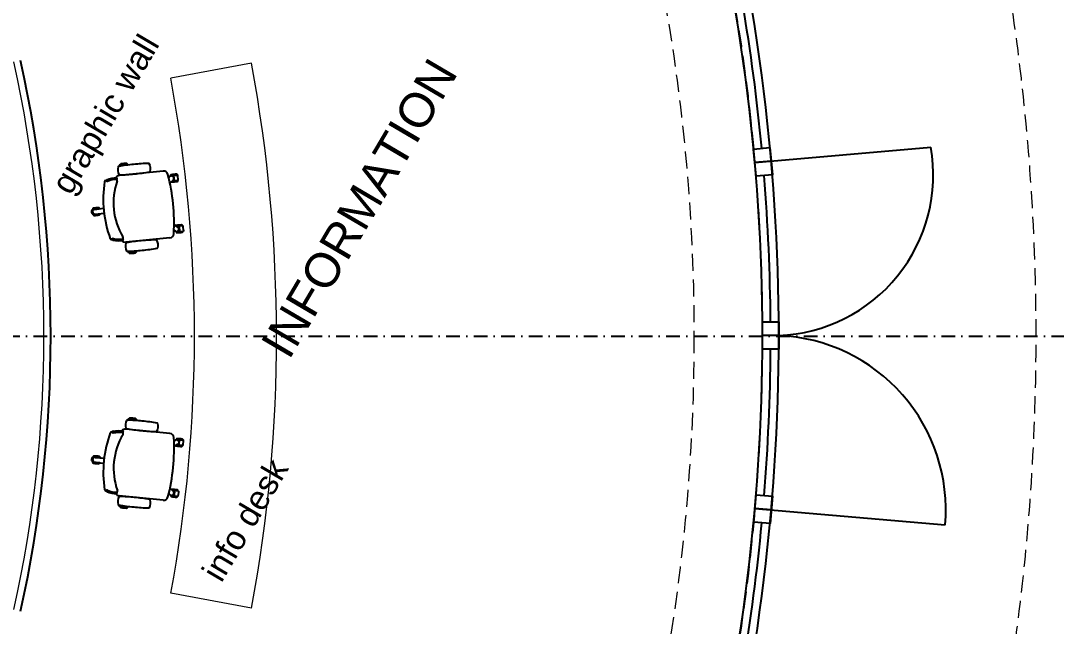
# Model space of a CAD drawing. Header units: millimetres. Extents: x 132785 to 150483, y 90225 to 103753.
# Drawn here: x 145768 to 146525, y 102031 to 102473 of the extents above; entities that cross this region are included whole.
import ezdxf

# ---------------------------------------------------------------- set-up
doc = ezdxf.new("R2010")
doc.units = ezdxf.units.MM
doc.linetypes.add('061-GZM-AP-100$0$HIDDEN', pattern=[0.375, 0.25, -0.125])
doc.linetypes.add('DASHDOT', pattern=[1, 0.5, -0.25, 0, -0.25])
for name, color, linetype in [('061-GZM-AP-100$0$A-cam', 20, 'Continuous'), ('061-GZM-AP-100$0$A-cephe', 181, 'Continuous'), ('061-GZM-AP-100$0$A-HATCH', 8, 'Continuous')]:
    doc.layers.add(name, color=color, linetype=linetype)
doc.layers.add('061-GZM-AP-100$0$A-kiris', color=252, linetype='Continuous', lineweight=0)
doc.styles.get("Standard").update_dxf_attribs({"font": 'arial.ttf'})

# ---------------------------------------------------------------- blocks, each defined once
blk = doc.blocks.new('061-GZM-AP-100$0$a')
at = {"layer": '061-GZM-AP-100$0$A-cephe'}
blk.add_line((0, 18), (0, 30), dxfattribs=at)
blk.add_lwpolyline([(-10, 30), (-10, 18), (10, 18), (10, 30)], close=True, dxfattribs=at)

msp = doc.modelspace()

# ---------------------------------------------------------------- hatches: boundary and pattern name
at = {"layer": '061-GZM-AP-100$0$A-HATCH'}
h = msp.add_hatch(dxfattribs=at)
h.set_pattern_fill('ANSI35', color=253, angle=22.51534, style=0)
h.set_pattern_definition([(67.51534, (144860.2734, 102242.716), (-5.867285, 2.428469), []), (67.51534, (144864.421, 102244.4354), (-5.867285, 2.428469), [7.9375, -1.5875, 0, -1.5875])])
h.paths.add_polyline_path([(146250.624, 101829.164), (146443.823, 101777.451), (146454.165, 101816.091), (146260.966, 101867.803)])
h.paths.add_polyline_path([(146250.402, 102657.013), (146501.525, 102724.373), (146511.888, 102685.739), (146260.765, 102618.379)])
h.paths.add_polyline_path([(145399.585, 103513.031), (145376.485, 103522.592), (145244.517, 103203.749), (145267.616, 103194.188)])
edge = h.paths.add_edge_path()
edge.add_line((145446.984, 103568.714), (145437.42, 103545.608))
edge.add_arc((144860.273, 102242.716), 1425, 412.017941, 426.107935, ccw=False)
edge.add_line((145737.239, 103365.906), (145494.528, 103060.608))
edge.add_line((145494.528, 103060.608), (145514.097, 103045.05))
edge.add_line((145514.097, 103045.05), (145772.367, 103369.918))
edge.add_arc((144860.273, 102242.716), 1450, 411.021405, 426.132205)

# ---------------------------------------------------------------- linework, layer by layer
at = {"color": 253, "lineweight": 0}
for p, q in [((145936.955, 102442.168), (145877.959, 102431.24)), ((145937.062, 102043.84), (145878.06, 102054.737))]:
    msp.add_line(p, q, dxfattribs=at)
at = {"color": 253}
for p, q in [((145872.419, 102363.281), (145840.203, 102360.055)), ((145841.152, 102368.002), (145841.163, 102367.89)), ((145845.58, 102368.948), (145841.6, 102368.55)), ((145843.66, 102368.05), (145841.944, 102367.878)), ((145842.957, 102367.259), (145842.97, 102367.232)), ((145846.409, 102368.325), (145843.66, 102368.05)), ((145843.66, 102368.05), (145843.731, 102367.342)), ((145846.127, 102368.5), (145846.148, 102368.299)), ((145830.496, 102356.399), (145830.967, 102356.446)), ((145831.302, 102355.899), (145830.7, 102356.061)), ((145831.303, 102355.899), (145830.7, 102356.061)), ((145831.284, 102356.99), (145832.979, 102357.678)), ((145831.747, 102355.927), (145833.35, 102356.576)), ((145832.979, 102357.678), (145834.935, 102358.207)), ((145833.35, 102356.576), (145835.154, 102357.064)), ((145834.935, 102358.207), (145838.313, 102358.595)), ((145835.154, 102357.064), (145838.353, 102357.432)), ((145838.342, 102357.437), (145838.333, 102357.44)), ((145842.105, 102360.558), (145842.232, 102360.258)), ((145845.985, 102360.774), (145846.047, 102360.64)), ((145877.411, 102359.315), (145876.445, 102358.477)), ((145879.73, 102356.715), (145877.34, 102354.526)), ((145877.832, 102359.584), (145877.785, 102360.058)), ((145877.805, 102359.856), (145880.293, 102360.105)), ((145882.213, 102361.004), (145878.233, 102360.605)), ((145882.736, 102355.774), (145878.756, 102355.376)), ((145880.676, 102356.274), (145879.074, 102356.114)), ((145880.293, 102360.105), (145883.042, 102360.38)), ((145880.676, 102356.274), (145880.293, 102360.105)), ((145883.425, 102356.549), (145880.676, 102356.274)), ((145882.78, 102360.354), (145882.76, 102360.556)), ((145883.184, 102356.321), (145883.164, 102356.523)), ((145883.442, 102357.254), (145883.198, 102359.692)), ((145820.906, 102335.604), (145820.943, 102335.241)), ((145825.334, 102336.55), (145821.354, 102336.152)), ((145823.414, 102335.652), (145821.698, 102335.48)), ((145822.374, 102335.347), (145828.884, 102336.102)), ((145822.635, 102331.907), (145829.256, 102332.465)), ((145826.163, 102335.927), (145823.414, 102335.652)), ((145823.414, 102335.652), (145823.432, 102335.47)), ((145823.779, 102332.004), (145823.798, 102331.821)), ((145823.798, 102331.821), (145826.546, 102332.096)), ((145825.881, 102336.103), (145825.902, 102335.901)), ((145826.285, 102332.07), (145826.305, 102331.868)), ((145821.294, 102331.734), (145821.33, 102331.37)), ((145825.858, 102331.321), (145821.878, 102330.922)), ((145822.081, 102331.649), (145823.798, 102331.821)), ((145881.398, 102319.4), (145880.294, 102320.025)), ((145883.155, 102322.41), (145880.389, 102324.075)), ((145881.874, 102319.215), (145881.921, 102318.741)), ((145881.901, 102318.943), (145884.389, 102319.192)), ((145885.925, 102323.922), (145881.945, 102323.523)), ((145884.005, 102323.023), (145882.403, 102322.863)), ((145886.449, 102318.692), (145882.469, 102318.294)), ((145886.754, 102323.298), (145884.005, 102323.023)), ((145884.005, 102323.023), (145884.389, 102319.192)), ((145884.389, 102319.192), (145887.138, 102319.468)), ((145886.473, 102323.474), (145886.493, 102323.272)), ((145886.876, 102319.441), (145886.897, 102319.239)), ((145886.911, 102322.611), (145887.155, 102320.173)), ((145834.816, 102313.249), (145835.287, 102313.296)), ((145835.507, 102313.899), (145834.949, 102313.621)), ((145835.705, 102312.825), (145837.503, 102312.488)), ((145835.949, 102313.96), (145837.717, 102313.628)), ((145837.503, 102312.488), (145839.526, 102312.357)), ((145837.578, 102313.645), (145839.514, 102313.52)), ((145839.514, 102313.52), (145842.722, 102313.794)), ((145839.526, 102312.357), (145842.913, 102312.646)), ((145842.712, 102313.787), (145842.704, 102313.782)), ((145877.301, 102314.519), (145845.091, 102311.294)), ((145847.069, 102311.181), (145847.12, 102311.433)), ((145850.917, 102311.738), (145850.936, 102311.815)), ((145847.597, 102303.629), (145847.586, 102303.741)), ((145852.125, 102303.58), (145848.144, 102303.181)), ((145850.064, 102304.08), (145848.348, 102303.908)), ((145849.219, 102304.715), (145849.241, 102304.809)), ((145850.064, 102304.08), (145849.987, 102304.85)), ((145852.813, 102304.355), (145850.064, 102304.08)), ((145852.572, 102304.127), (145852.552, 102304.329)), ((145847.63, 102182.332), (145847.618, 102182.22)), ((145852.157, 102182.383), (145848.177, 102182.78)), ((145850.097, 102181.882), (145848.381, 102182.053)), ((145849.252, 102181.246), (145849.274, 102181.153)), ((145850.097, 102181.882), (145850.02, 102181.112)), ((145852.846, 102181.608), (145850.097, 102181.882)), ((145852.605, 102181.836), (145852.585, 102181.634)), ((145835.743, 102173.129), (145837.54, 102173.468)), ((145837.54, 102173.468), (145839.563, 102173.599)), ((145839.563, 102173.599), (145842.95, 102173.312)), ((145877.339, 102171.458), (145845.128, 102174.665)), ((145847.105, 102174.779), (145847.157, 102174.527)), ((145850.954, 102174.224), (145850.972, 102174.147)), ((145834.853, 102172.705), (145835.325, 102172.658)), ((145835.545, 102172.055), (145834.987, 102172.333)), ((145835.987, 102171.994), (145837.755, 102172.328)), ((145837.616, 102172.31), (145839.552, 102172.436)), ((145839.552, 102172.436), (145842.76, 102172.164)), ((145842.75, 102172.171), (145842.741, 102172.176)), ((145881.439, 102166.578), (145880.335, 102165.953)), ((145881.915, 102166.764), (145881.962, 102167.238)), ((145881.942, 102167.036), (145884.43, 102166.788)), ((145886.489, 102167.289), (145882.509, 102167.686)), ((145884.048, 102162.957), (145884.43, 102166.788)), ((145884.43, 102166.788), (145887.179, 102166.514)), ((145886.917, 102166.54), (145886.937, 102166.742)), ((145886.953, 102163.371), (145887.196, 102165.809)), ((145883.197, 102163.57), (145880.432, 102161.903)), ((145885.969, 102162.059), (145881.988, 102162.456)), ((145884.048, 102162.957), (145882.446, 102163.117)), ((145886.797, 102162.683), (145884.048, 102162.957)), ((145886.516, 102162.507), (145886.536, 102162.709)), ((145820.956, 102150.342), (145820.992, 102150.706)), ((145821.341, 102154.213), (145821.378, 102154.577)), ((145823.464, 102150.296), (145821.747, 102150.467)), ((145825.905, 102154.628), (145821.925, 102155.025)), ((145822.129, 102154.298), (145823.845, 102154.127)), ((145822.423, 102150.6), (145828.934, 102149.849)), ((145822.682, 102154.04), (145829.304, 102153.486)), ((145823.464, 102150.296), (145823.482, 102150.478)), ((145826.213, 102150.022), (145823.464, 102150.296)), ((145823.827, 102153.944), (145823.845, 102154.127)), ((145823.845, 102154.127), (145826.594, 102153.853)), ((145826.333, 102153.879), (145826.353, 102154.081)), ((145825.384, 102149.398), (145821.404, 102149.795)), ((145825.931, 102149.846), (145825.951, 102150.048)), ((145830.556, 102129.553), (145831.028, 102129.506)), ((145831.363, 102130.053), (145830.761, 102129.891)), ((145831.363, 102130.053), (145830.761, 102129.891)), ((145831.345, 102128.961), (145833.04, 102128.275)), ((145831.808, 102130.026), (145833.41, 102129.377)), ((145833.04, 102128.275), (145834.997, 102127.747)), ((145833.41, 102129.377), (145835.215, 102128.89)), ((145834.997, 102127.747), (145838.375, 102127.36)), ((145835.215, 102128.89), (145838.415, 102128.523)), ((145838.403, 102128.519), (145838.394, 102128.515)), ((145879.791, 102129.263), (145877.4, 102131.451)), ((145882.797, 102130.205), (145878.816, 102130.602)), ((145880.737, 102129.704), (145879.134, 102129.864)), ((145880.737, 102129.704), (145880.355, 102125.873)), ((145883.486, 102129.431), (145880.737, 102129.704)), ((145883.245, 102129.658), (145883.225, 102129.457)), ((145883.504, 102128.725), (145883.261, 102126.287)), ((145872.484, 102122.693), (145840.265, 102125.901)), ((145842.168, 102125.4), (145842.295, 102125.699)), ((145846.048, 102125.186), (145846.11, 102125.319)), ((145877.473, 102126.661), (145876.506, 102127.499)), ((145877.895, 102126.393), (145877.848, 102125.919)), ((145877.868, 102126.121), (145880.355, 102125.873)), ((145882.276, 102124.976), (145878.296, 102125.372)), ((145880.355, 102125.873), (145883.105, 102125.599)), ((145882.843, 102125.626), (145882.823, 102125.424)), ((145841.219, 102117.955), (145841.23, 102118.067)), ((145845.648, 102117.011), (145841.667, 102117.408)), ((145843.727, 102117.909), (145842.01, 102118.08)), ((145843.024, 102118.699), (145843.036, 102118.726)), ((145843.727, 102117.909), (145843.797, 102118.616)), ((145846.476, 102117.635), (145843.727, 102117.909)), ((145846.195, 102117.459), (145846.215, 102117.661))]:
    msp.add_line(p, q, dxfattribs=at)
at = {"color": 6, "linetype": 'DASHDOT', "ltscale": 20}
msp.add_line((141576.816, 102242.716), (147851.025, 102242.716), dxfattribs=at)
at = {"color": 253, "lineweight": 0}
for radius, start, end in [(925, 347.51534, 12.51534), (1095, 349.535756, 10.494924), (1035, 349.535756, 10.494924)]:
    msp.add_arc((144860.273, 102242.716), radius, start, end, dxfattribs=at)
msp.add_arc((144860.273, 102242.716), 930, 347.51534, 12.51534)
at = {"color": 253}
for centre, radius, start, end in [((145847.091, 102364.311), 7.921, 164.384305, 207.050103), ((145839.848, 102366.336), 0.4, 99.481287, 170.010849), ((145867.665, 102199.772), 169.27, 95.717204, 99.481287), ((145841.582, 102366.217), 1.725, 37.166185, 161.730069), ((145841.65, 102368.052), 0.5, 95.717204, 185.717204), ((145845.574, 102348.932), 20.016, 89.982689, 101.451719), ((145845.63, 102368.451), 0.5, 5.717204, 95.717204), ((145867.665, 102199.772), 169.27, 91.953121, 95.717204), ((145834.637, 102529.663), 169.27, 275.717204, 279.481287), ((145861.91, 102368.545), 0.4, 21.423559, 91.953121), ((145855.211, 102365.124), 7.921, 344.384305, 27.050103), ((145862.455, 102363.1), 0.4, 279.481287, 350.010849), ((145872.738, 102360.096), 3.2, 14.609169, 95.717204), ((145911.906, 102342.758), 83.289, 171.160361, 200.274047), ((145830.595, 102355.403), 1, 95.717204, 171.160361), ((145830.733, 102356.258), 0.2, 260.627056, 350.55742), ((145830.733, 102356.258), 0.2, 260.627056, 350.55742), ((145831.056, 102354.871), 1.242, 99.577883, 106.641411), ((145911.906, 102342.758), 82.088, 170.191096, 170.55742), ((145831.314, 102356.692), 0.3, 350.191096, 170.191096), ((145831.484, 102356.575), 0.7, 254.957318, 292.075709), ((145911.906, 102342.758), 81.488, 170.191096, 170.736924), ((145884.447, 102340.009), 48.298, 160.455789, 210.978618), ((145840.522, 102356.871), 3.2, 95.717204, 148.344169), ((145838.343, 102358.297), 0.3, 338.363421, 97.405981), ((145884.447, 102340.009), 49.299, 158.363421, 159.29335), ((145837.989, 102356.501), 1, 340.455789, 69.29335), ((145840.393, 102360.891), 0.4, 201.423559, 271.953121), ((145834.637, 102529.663), 169.27, 271.953121, 275.717204), ((145739.377, 102325.336), 141.017, 5.717204, 14.609169), ((145878.549, 102357.996), 1.743, 312.285794, 131.133411), ((145878.283, 102360.108), 0.5, 95.717204, 185.717204), ((145882.207, 102340.987), 20.016, 89.982689, 101.451719), ((145878.706, 102355.873), 0.5, 230.610168, 275.717204), ((145878.762, 102375.392), 20.016, 269.982689, 281.451719), ((145882.263, 102360.506), 0.5, 5.717204, 95.717204), ((145882.687, 102356.271), 0.5, 275.717204, 5.717204), ((145821.889, 102333.564), 1.925, 95.717204, 275.717204), ((145822.545, 102333.63), 1.725, 95.717204, 275.717204), ((145821.404, 102335.654), 0.5, 95.717204, 185.717204), ((145825.328, 102316.534), 20.016, 89.982689, 101.451719), ((145825.384, 102336.053), 0.5, 5.717204, 95.717204), ((145825.808, 102331.818), 0.5, 275.717204, 5.717204), ((145739.377, 102325.336), 141.017, 356.825238, 5.717204), ((145821.828, 102331.42), 0.5, 185.717204, 275.717204), ((145821.884, 102350.938), 20.016, 269.982689, 281.451719), ((145876.982, 102317.703), 3.2, 275.717204, 356.825238), ((145882.261, 102320.914), 1.743, 240.300997, 59.148613), ((145881.995, 102323.026), 0.5, 95.717204, 140.82424), ((145882.419, 102318.791), 0.5, 185.717204, 275.717204), ((145885.919, 102303.905), 20.016, 89.982689, 101.451719), ((145882.475, 102338.31), 20.016, 269.982689, 281.451719), ((145885.975, 102323.424), 0.5, 5.717204, 95.717204), ((145886.399, 102319.19), 0.5, 275.717204, 5.717204), ((145834.716, 102314.244), 1, 200.274047, 275.717204), ((145835.02, 102313.434), 0.2, 20.876988, 110.807352), ((145835.062, 102314.857), 1.242, 264.792997, 271.856524), ((145911.906, 102342.758), 82.088, 200.876988, 201.243311), ((145835.676, 102313.124), 0.3, 201.243311, 21.243311), ((145835.82, 102313.272), 0.7, 79.358699, 116.47709), ((145911.906, 102342.758), 81.488, 200.697484, 201.243311), ((145844.772, 102314.478), 3.2, 219.665013, 275.717204), ((145884.447, 102340.009), 49.299, 212.141058, 213.070986), ((145842.18, 102314.634), 1, 302.141058, 30.978618), ((145842.883, 102312.944), 0.3, 274.028427, 33.070986), ((145852.68, 102308.487), 7.921, 164.384305, 207.050103), ((145845.437, 102310.512), 0.4, 99.481287, 164.384305), ((145873.254, 102143.948), 169.27, 95.717204, 99.481287), ((145873.254, 102143.948), 169.27, 91.953121, 95.717204), ((145867.499, 102312.721), 0.4, 21.423559, 91.953121), ((145860.8, 102309.3), 7.921, 344.384305, 27.050103), ((145845.982, 102305.067), 0.4, 201.423559, 271.953121), ((145840.226, 102473.839), 169.27, 271.953121, 275.717204), ((145847.665, 102305.464), 1.725, 207.352299, 334.268222), ((145848.095, 102303.679), 0.5, 185.717204, 275.717204), ((145848.15, 102323.197), 20.016, 269.982689, 281.451719), ((145852.075, 102304.077), 0.5, 275.717204, 5.717204), ((145840.226, 102473.839), 169.27, 275.717204, 279.481287), ((145868.044, 102307.276), 0.4, 279.481287, 350.010849), ((145852.715, 102177.476), 7.921, 152.980577, 195.646375), ((145846.015, 102180.893), 0.4, 88.077559, 158.607121), ((145840.35, 102012.118), 169.27, 84.313476, 88.077559), ((145847.698, 102180.496), 1.725, 25.762457, 152.67838), ((145848.127, 102182.282), 0.5, 84.313476, 174.313476), ((145848.193, 102162.763), 20.016, 78.578961, 90.047991), ((145852.107, 102181.886), 0.5, 354.313476, 84.313476), ((145840.35, 102012.118), 169.27, 80.549393, 84.313476), ((145835.713, 102172.83), 0.3, 338.787368, 158.787368), ((145844.811, 102171.481), 3.2, 84.313476, 140.365667), ((145842.921, 102173.014), 0.3, 326.959693, 86.002253), ((145845.473, 102175.448), 0.4, 195.646375, 260.549393), ((145873.201, 102342.026), 169.27, 260.549393, 264.313476), ((145873.201, 102342.026), 169.27, 264.313476, 268.077559), ((145867.536, 102173.251), 0.4, 268.077559, 338.607121), ((145860.836, 102176.667), 7.921, 332.980577, 15.646375), ((145868.078, 102178.696), 0.4, 10.019831, 80.549393), ((145911.96, 102143.237), 83.289, 159.756633, 188.870319), ((145834.754, 102171.709), 1, 84.313476, 159.756633), ((145835.058, 102172.52), 0.2, 249.223328, 339.153691), ((145835.101, 102171.097), 1.242, 88.174155, 95.237683), ((145911.96, 102143.237), 82.088, 158.787368, 159.153691), ((145835.857, 102172.682), 0.7, 243.55359, 280.671981), ((145911.96, 102143.237), 81.488, 158.787368, 159.333196), ((145884.499, 102145.971), 48.298, 149.052061, 199.57489), ((145884.499, 102145.971), 49.299, 146.959693, 147.889622), ((145842.218, 102171.324), 1, 329.052061, 57.889622), ((145877.022, 102168.273), 3.2, 3.205441, 84.313476), ((145739.421, 102160.567), 141.017, 354.313476, 3.205441), ((145882.303, 102165.065), 1.743, 300.882066, 119.729683), ((145882.46, 102167.188), 0.5, 84.313476, 174.313476), ((145882.526, 102147.67), 20.016, 78.578961, 90.047991), ((145886.44, 102166.792), 0.5, 354.313476, 84.313476), ((145882.038, 102162.953), 0.5, 219.206439, 264.313476), ((145885.952, 102182.076), 20.016, 258.578961, 270.047991), ((145886.018, 102162.557), 0.5, 264.313476, 354.313476), ((145821.938, 102152.382), 1.925, 84.313476, 264.313476), ((145822.594, 102152.317), 1.725, 84.313476, 264.313476), ((145821.453, 102150.292), 0.5, 174.313476, 264.313476), ((145821.875, 102154.527), 0.5, 84.313476, 174.313476), ((145821.941, 102135.008), 20.016, 78.578961, 90.047991), ((145825.855, 102154.131), 0.5, 354.313476, 84.313476), ((145825.367, 102169.415), 20.016, 258.578961, 270.047991), ((145825.434, 102149.896), 0.5, 264.313476, 354.313476), ((145739.421, 102160.567), 141.017, 345.42151, 354.313476), ((145830.656, 102130.548), 1, 188.870319, 264.313476), ((145830.794, 102129.693), 0.2, 9.47326, 99.403624), ((145830.794, 102129.693), 0.2, 9.47326, 99.403624), ((145831.116, 102131.08), 1.242, 253.389269, 260.452796), ((145911.96, 102143.237), 82.088, 189.47326, 189.839583), ((145831.375, 102129.26), 0.3, 189.839583, 9.839583), ((145831.545, 102129.377), 0.7, 67.95497, 105.073362), ((145911.96, 102143.237), 81.488, 189.293756, 189.839583), ((145838.404, 102127.659), 0.3, 262.624699, 21.667258), ((145884.499, 102145.971), 49.299, 200.73733, 201.667258), ((145838.049, 102129.454), 1, 290.73733, 19.57489), ((145878.61, 102127.982), 1.743, 228.897268, 47.744885), ((145878.767, 102130.104), 0.5, 84.313476, 129.420512), ((145878.833, 102110.586), 20.016, 78.578961, 90.047991), ((145882.747, 102129.708), 0.5, 354.313476, 84.313476), ((145840.583, 102129.086), 3.2, 211.68651, 264.313476), ((145847.156, 102121.649), 7.921, 152.980577, 195.646375), ((145840.456, 102125.066), 0.4, 88.077559, 158.607121), ((145834.791, 101956.29), 169.27, 84.313476, 88.077559), ((145834.791, 101956.29), 169.27, 80.549393, 84.313476), ((145855.277, 102120.84), 7.921, 332.980577, 15.646375), ((145862.519, 102122.869), 0.4, 10.019831, 80.549393), ((145872.801, 102125.878), 3.2, 264.313476, 345.42151), ((145878.345, 102125.869), 0.5, 174.313476, 264.313476), ((145882.259, 102144.992), 20.016, 258.578961, 270.047991), ((145882.326, 102125.473), 0.5, 264.313476, 354.313476), ((145839.914, 102119.621), 0.4, 190.019831, 260.549393), ((145867.642, 102286.199), 169.27, 260.549393, 264.313476), ((145841.648, 102119.741), 1.725, 198.300611, 322.864494), ((145841.717, 102117.905), 0.5, 174.313476, 264.313476), ((145845.631, 102137.028), 20.016, 258.578961, 270.047991), ((145845.697, 102117.509), 0.5, 264.313476, 354.313476), ((145867.642, 102286.199), 169.27, 264.313476, 268.077559), ((145861.977, 102117.424), 0.4, 268.077559, 338.607121)]:
    msp.add_arc(centre, radius, start, end, dxfattribs=at)
for points, knots in [([(145846.409, 102368.325), (145846.42, 102368.326), (145846.431, 102368.323), (145846.45, 102368.307), (145846.46, 102368.295), (145846.476, 102368.261), (145846.484, 102368.239), (145846.498, 102368.189), (145846.504, 102368.16), (145846.514, 102368.098), (145846.519, 102368.063), (145846.529, 102367.988), (145846.534, 102367.946), (145846.543, 102367.861), (145846.548, 102367.816), (145846.557, 102367.726), (145846.561, 102367.681), (145846.566, 102367.637)], [32.4963648, 32.4963648, 32.4963648, 32.4963648, 33.8319673, 33.8319673, 35.1675698, 35.1675698, 36.5031723, 36.5031723, 37.8387748, 37.8387748, 39.1577116, 39.1577116, 40.4766485, 40.4766485, 41.7955854, 41.7955854, 43.1145222, 43.1145222, 43.1145222, 43.1145222]), ([(145883.198, 102359.692), (145883.194, 102359.736), (145883.189, 102359.781), (145883.18, 102359.871), (145883.176, 102359.916), (145883.167, 102360.002), (145883.162, 102360.043), (145883.152, 102360.119), (145883.147, 102360.153), (145883.136, 102360.215), (145883.13, 102360.244), (145883.117, 102360.295), (145883.109, 102360.316), (145883.092, 102360.35), (145883.083, 102360.363), (145883.063, 102360.378), (145883.053, 102360.381), (145883.042, 102360.38)], [43.1145222, 43.1145222, 43.1145222, 43.1145222, 44.4334591, 44.4334591, 45.752396, 45.752396, 47.0713328, 47.0713328, 48.3902697, 48.3902697, 49.7258722, 49.7258722, 51.0614747, 51.0614747, 52.3970772, 52.3970772, 53.7326797, 53.7326797, 53.7326797, 53.7326797]), ([(145883.425, 102356.549), (145883.436, 102356.55), (145883.446, 102356.555), (145883.462, 102356.574), (145883.469, 102356.589), (145883.479, 102356.625), (145883.482, 102356.648), (145883.485, 102356.7), (145883.485, 102356.73), (145883.484, 102356.792), (145883.482, 102356.827), (145883.476, 102356.904), (145883.473, 102356.945), (145883.465, 102357.031), (145883.46, 102357.075), (145883.451, 102357.165), (145883.447, 102357.211), (145883.442, 102357.254)], [32.4963648, 32.4963648, 32.4963648, 32.4963648, 33.8319673, 33.8319673, 35.1675698, 35.1675698, 36.5031723, 36.5031723, 37.8387748, 37.8387748, 39.1577116, 39.1577116, 40.4766485, 40.4766485, 41.7955854, 41.7955854, 43.1145222, 43.1145222, 43.1145222, 43.1145222]), ([(145826.163, 102335.927), (145826.174, 102335.928), (145826.184, 102335.925), (145826.204, 102335.91), (145826.214, 102335.897), (145826.23, 102335.863), (145826.238, 102335.841), (145826.246, 102335.81), (145826.248, 102335.803), (145826.25, 102335.796)], [32.4963648, 32.4963648, 32.4963648, 32.4963648, 33.8319673, 33.8319673, 35.1675698, 35.1675698, 36.5031723, 36.5031723, 36.8435002, 36.8435002, 36.8435002, 36.8435002]), ([(145826.606, 102332.242), (145826.605, 102332.235), (145826.605, 102332.228), (145826.603, 102332.195), (145826.6, 102332.172), (145826.59, 102332.135), (145826.584, 102332.121), (145826.567, 102332.102), (145826.557, 102332.097), (145826.546, 102332.096)], [49.3801079, 49.3801079, 49.3801079, 49.3801079, 49.7258722, 49.7258722, 51.0614747, 51.0614747, 52.3970772, 52.3970772, 53.7326797, 53.7326797, 53.7326797, 53.7326797]), ([(145886.754, 102323.298), (145886.765, 102323.299), (145886.776, 102323.296), (145886.796, 102323.281), (145886.805, 102323.268), (145886.822, 102323.234), (145886.829, 102323.213), (145886.843, 102323.162), (145886.849, 102323.133), (145886.86, 102323.072), (145886.865, 102323.037), (145886.874, 102322.961), (145886.879, 102322.92), (145886.888, 102322.834), (145886.893, 102322.79), (145886.902, 102322.7), (145886.906, 102322.654), (145886.911, 102322.611)], [32.4963648, 32.4963648, 32.4963648, 32.4963648, 33.8319673, 33.8319673, 35.1675698, 35.1675698, 36.5031723, 36.5031723, 37.8387748, 37.8387748, 39.1577116, 39.1577116, 40.4766485, 40.4766485, 41.7955854, 41.7955854, 43.1145222, 43.1145222, 43.1145222, 43.1145222]), ([(145887.155, 102320.173), (145887.159, 102320.129), (145887.164, 102320.084), (145887.173, 102319.994), (145887.177, 102319.949), (145887.185, 102319.863), (145887.189, 102319.822), (145887.194, 102319.746), (145887.196, 102319.711), (145887.198, 102319.648), (145887.198, 102319.618), (145887.194, 102319.566), (145887.191, 102319.544), (145887.181, 102319.507), (145887.175, 102319.493), (145887.158, 102319.474), (145887.149, 102319.469), (145887.138, 102319.468)], [43.1145222, 43.1145222, 43.1145222, 43.1145222, 44.4334591, 44.4334591, 45.752396, 45.752396, 47.0713328, 47.0713328, 48.3902697, 48.3902697, 49.7258722, 49.7258722, 51.0614747, 51.0614747, 52.3970772, 52.3970772, 53.7326797, 53.7326797, 53.7326797, 53.7326797]), ([(145852.813, 102304.355), (145852.824, 102304.356), (145852.834, 102304.361), (145852.851, 102304.38), (145852.857, 102304.394), (145852.867, 102304.431), (145852.87, 102304.454), (145852.873, 102304.506), (145852.873, 102304.535), (145852.872, 102304.598), (145852.87, 102304.633), (145852.864, 102304.709), (145852.861, 102304.751), (145852.853, 102304.836), (145852.848, 102304.881), (145852.839, 102304.971), (145852.835, 102305.016), (145852.831, 102305.06)], [32.4963648, 32.4963648, 32.4963648, 32.4963648, 33.8319673, 33.8319673, 35.1675698, 35.1675698, 36.5031723, 36.5031723, 37.8387748, 37.8387748, 39.1577116, 39.1577116, 40.4766485, 40.4766485, 41.7955854, 41.7955854, 43.1145222, 43.1145222, 43.1145222, 43.1145222]), ([(145852.846, 102181.608), (145852.857, 102181.607), (145852.867, 102181.602), (145852.883, 102181.583), (145852.89, 102181.569), (145852.9, 102181.532), (145852.903, 102181.51), (145852.906, 102181.458), (145852.906, 102181.428), (145852.905, 102181.365), (145852.903, 102181.33), (145852.897, 102181.254), (145852.894, 102181.213), (145852.886, 102181.127), (145852.882, 102181.082), (145852.873, 102180.992), (145852.868, 102180.947), (145852.864, 102180.903)], [32.4963648, 32.4963648, 32.4963648, 32.4963648, 33.8319673, 33.8319673, 35.1675698, 35.1675698, 36.5031723, 36.5031723, 37.8387748, 37.8387748, 39.1577116, 39.1577116, 40.4766485, 40.4766485, 41.7955854, 41.7955854, 43.1145222, 43.1145222, 43.1145222, 43.1145222]), ([(145887.196, 102165.809), (145887.201, 102165.853), (145887.205, 102165.898), (145887.214, 102165.988), (145887.218, 102166.033), (145887.226, 102166.119), (145887.23, 102166.16), (145887.235, 102166.236), (145887.237, 102166.271), (145887.239, 102166.334), (145887.239, 102166.363), (145887.235, 102166.416), (145887.232, 102166.438), (145887.222, 102166.475), (145887.216, 102166.489), (145887.199, 102166.508), (145887.19, 102166.513), (145887.179, 102166.514)], [43.1145222, 43.1145222, 43.1145222, 43.1145222, 44.4334591, 44.4334591, 45.752396, 45.752396, 47.0713328, 47.0713328, 48.3902697, 48.3902697, 49.7258722, 49.7258722, 51.0614747, 51.0614747, 52.3970772, 52.3970772, 53.7326797, 53.7326797, 53.7326797, 53.7326797]), ([(145886.797, 102162.683), (145886.808, 102162.682), (145886.819, 102162.685), (145886.839, 102162.701), (145886.848, 102162.713), (145886.865, 102162.747), (145886.872, 102162.769), (145886.886, 102162.819), (145886.892, 102162.848), (145886.902, 102162.91), (145886.907, 102162.945), (145886.917, 102163.021), (145886.922, 102163.062), (145886.931, 102163.147), (145886.936, 102163.192), (145886.945, 102163.282), (145886.949, 102163.327), (145886.953, 102163.371)], [32.4963648, 32.4963648, 32.4963648, 32.4963648, 33.8319673, 33.8319673, 35.1675698, 35.1675698, 36.5031723, 36.5031723, 37.8387748, 37.8387748, 39.1577116, 39.1577116, 40.4766485, 40.4766485, 41.7955854, 41.7955854, 43.1145222, 43.1145222, 43.1145222, 43.1145222]), ([(145826.653, 102153.708), (145826.653, 102153.715), (145826.653, 102153.722), (145826.651, 102153.755), (145826.648, 102153.777), (145826.638, 102153.814), (145826.631, 102153.828), (145826.615, 102153.847), (145826.605, 102153.852), (145826.594, 102153.853)], [49.3801079, 49.3801079, 49.3801079, 49.3801079, 49.7258722, 49.7258722, 51.0614747, 51.0614747, 52.3970772, 52.3970772, 53.7326797, 53.7326797, 53.7326797, 53.7326797]), ([(145826.213, 102150.022), (145826.224, 102150.021), (145826.234, 102150.024), (145826.254, 102150.04), (145826.263, 102150.052), (145826.28, 102150.086), (145826.288, 102150.108), (145826.296, 102150.139), (145826.298, 102150.146), (145826.299, 102150.153)], [32.4963648, 32.4963648, 32.4963648, 32.4963648, 33.8319673, 33.8319673, 35.1675698, 35.1675698, 36.5031723, 36.5031723, 36.8435002, 36.8435002, 36.8435002, 36.8435002]), ([(145883.486, 102129.431), (145883.497, 102129.429), (145883.507, 102129.424), (145883.523, 102129.405), (145883.53, 102129.391), (145883.54, 102129.355), (145883.543, 102129.332), (145883.546, 102129.28), (145883.546, 102129.25), (145883.544, 102129.187), (145883.543, 102129.152), (145883.537, 102129.076), (145883.534, 102129.035), (145883.526, 102128.949), (145883.521, 102128.904), (145883.512, 102128.814), (145883.508, 102128.769), (145883.504, 102128.725)], [32.4963648, 32.4963648, 32.4963648, 32.4963648, 33.8319673, 33.8319673, 35.1675698, 35.1675698, 36.5031723, 36.5031723, 37.8387748, 37.8387748, 39.1577116, 39.1577116, 40.4766485, 40.4766485, 41.7955854, 41.7955854, 43.1145222, 43.1145222, 43.1145222, 43.1145222]), ([(145883.261, 102126.287), (145883.256, 102126.244), (145883.252, 102126.198), (145883.243, 102126.108), (145883.238, 102126.064), (145883.229, 102125.978), (145883.225, 102125.937), (145883.215, 102125.861), (145883.21, 102125.826), (145883.199, 102125.765), (145883.193, 102125.736), (145883.18, 102125.685), (145883.172, 102125.663), (145883.155, 102125.629), (145883.146, 102125.617), (145883.126, 102125.601), (145883.115, 102125.598), (145883.105, 102125.599)], [43.1145222, 43.1145222, 43.1145222, 43.1145222, 44.4334591, 44.4334591, 45.752396, 45.752396, 47.0713328, 47.0713328, 48.3902697, 48.3902697, 49.7258722, 49.7258722, 51.0614747, 51.0614747, 52.3970772, 52.3970772, 53.7326797, 53.7326797, 53.7326797, 53.7326797]), ([(145846.476, 102117.635), (145846.487, 102117.634), (145846.498, 102117.637), (145846.517, 102117.653), (145846.527, 102117.665), (145846.544, 102117.699), (145846.551, 102117.721), (145846.565, 102117.771), (145846.571, 102117.8), (145846.581, 102117.862), (145846.586, 102117.897), (145846.596, 102117.972), (145846.601, 102118.014), (145846.61, 102118.099), (145846.614, 102118.144), (145846.623, 102118.234), (145846.628, 102118.279), (145846.632, 102118.323)], [32.4963648, 32.4963648, 32.4963648, 32.4963648, 33.8319673, 33.8319673, 35.1675698, 35.1675698, 36.5031723, 36.5031723, 37.8387748, 37.8387748, 39.1577116, 39.1577116, 40.4766485, 40.4766485, 41.7955854, 41.7955854, 43.1145222, 43.1145222, 43.1145222, 43.1145222])]:
    msp.add_open_spline(points, degree=3, knots=knots, dxfattribs=at)
at = {"layer": '061-GZM-AP-100$0$A-cam', "color": 253}
for start, end in [(5.408858, 9.621822), (0.408858, 4.621822), (355.408858, 359.621822), (350.408858, 354.621822)]:
    msp.add_arc((144860.273, 102242.716), 1456, start, end, dxfattribs=at)
at = {"layer": '061-GZM-AP-100$0$A-cephe', "color": 253}
for p, q in [((146304.722, 102369.479), (146433.355, 102380.768)), ((146304.79, 102116.728), (146443.805, 102104.603))]:
    msp.add_line(p, q, dxfattribs=at)
for centre, radius, start, end in [((144860.273, 102242.716), 1462, 345.01534, 15.01534), ((144860.273, 102242.716), 1450, 345.01534, 15.01534), ((146317.55, 102360.566), 117.553, 272.302737, 9.895728), ((146316.744, 102115.684), 127.543, 355.015774, 87.51534)]:
    msp.add_arc(centre, radius, start, end, dxfattribs=at)
at = {"layer": '061-GZM-AP-100$0$A-kiris', "color": 253, "linetype": '061-GZM-AP-100$0$HIDDEN', "ltscale": 50}
for radius in [1450, 1400]:
    msp.add_circle((144860.273, 102242.716), radius, dxfattribs=at)
msp.add_arc((144860.273, 102242.716), 1650, 345.01534, 15.01534, dxfattribs=at)

# ---------------------------------------------------------------- block references
at = {"layer": '061-GZM-AP-100$0$A-cephe', "color": 253, "extrusion": (0, 0, -1)}
for p, zscale, rotation in [((-146334.607, 102372.101), -0.9999999999999998, 264.9846602319068), ((-146340.273, 102243.112), -0.9999999999999999, 269.9846602319068), ((-146334.676, 102114.12), -0.9999999999999999, 274.9846602319068)]:
    msp.add_blockref('061-GZM-AP-100$0$a', p, dxfattribs=dict(at, zscale=zscale, rotation=rotation))

# ---------------------------------------------------------------- texts
at = {"char_height": 17.5, "attachment_point": 1, "rotation": 59.51534}
for s, insert in [('graphic wall', (145789.745, 102353.854)), ('info desk', (145899.849, 102070.606))]:
    msp.add_mtext_dynamic_manual_height_columns(s, width=259.10859, gutter_width=12.5, heights=[0], dxfattribs=dict(at, insert=insert))
at = {"color": 253, "insert": (145942.805, 102237.204), "char_height": 25, "attachment_point": 1, "rotation": 59.51534}
msp.add_mtext_dynamic_manual_height_columns('INFORMATION', width=259.10859, gutter_width=12.5, heights=[0], dxfattribs=at)

doc.saveas('drawing.dxf')
